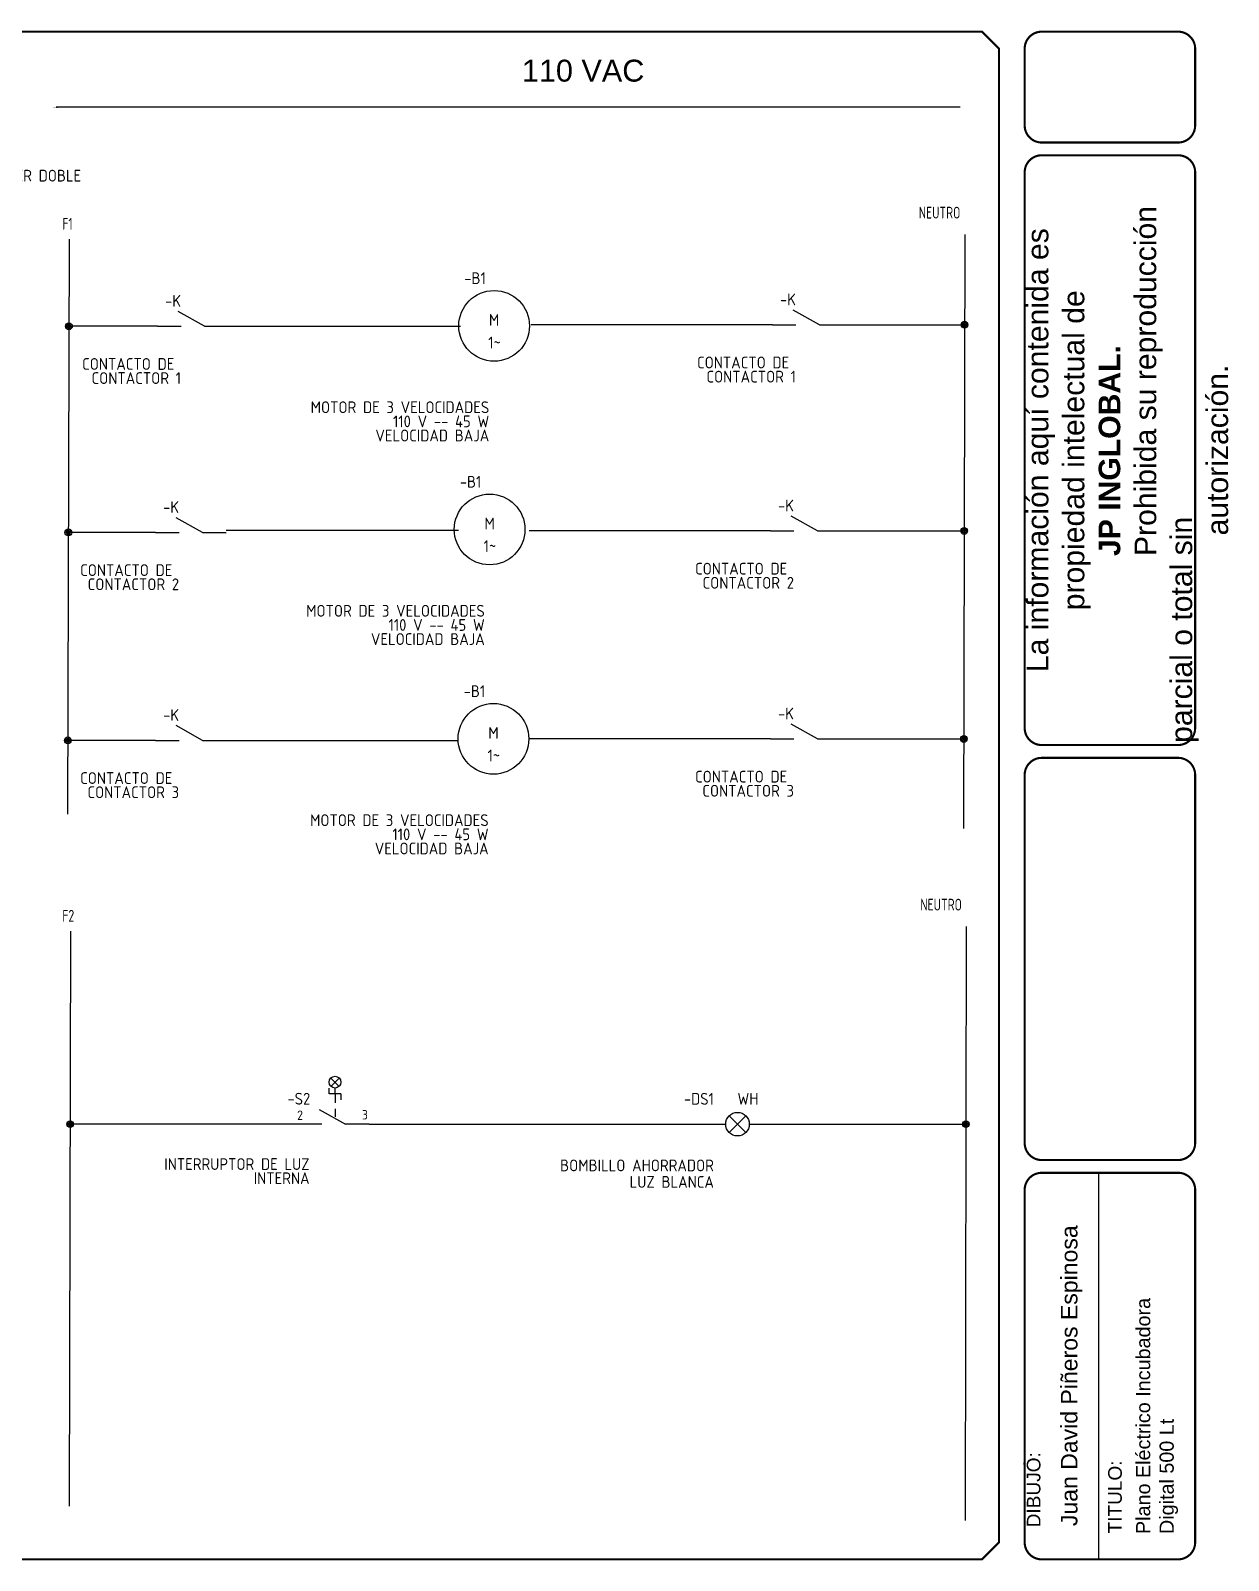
# Model space of a CAD drawing. Header units: inches. Extents: x 4 to 986, y 2 to 651.
# Drawn here: x 478 to 986, y 2 to 651 of the extents above; entities that cross this region are included whole.
import ezdxf
from ezdxf.enums import TextEntityAlignment as Align

# ---------------------------------------------------------------- set-up
doc = ezdxf.new("R2010")
doc.units = ezdxf.units.IN
doc.header["$MEASUREMENT"] = 0
for name, color, linetype in [('DESC', 150, 'Continuous'), ('DESCCHILD', 20, 'Continuous'), ('LOC', 8, 'Continuous'), ('MISC', 7, 'Continuous'), ('SYMS', 7, 'Continuous'), ('TAGS', 150, 'Continuous'), ('TERMS', 123, 'Continuous'), ('TITLE', 7, 'Continuous'), ('WHT_12_THHN', 7, 'Continuous'), ('WIREFIXED', 7, 'Continuous')]:
    doc.layers.add(name, color=color, linetype=linetype)
doc.styles.get("Standard").update_dxf_attribs({"font": 'arial.ttf'})
doc.styles.add('WD_IEC', font='ISOCP2.shx', dxfattribs={"width": 0.9, "height": 4})
doc.dimstyles.get("Standard").update_dxf_attribs({"dimtxt": 0.18, "dimasz": 0.18, "dimexe": 0.18, "dimexo": 0.0625, "dimgap": 0.09, "dimtad": 0, "dimtih": 1, "dimtoh": 1, "dimdec": 4, "dimzin": 0, "dimdsep": 46, "dimtxsty": 'Standard', "dimcen": 0.09, "dimadec": 0, "dimazin": 0, "dimtfac": 1, "dimtdec": 4, "dimtofl": 0, "dimtmove": 0, "dimatfit": 3, "dimfxl": 1, "dimtolj": 1, "dimtzin": 0, "dimarcsym": 0})

# ---------------------------------------------------------------- blocks, each defined once
blk = doc.blocks.new('NO_NUM_acade_title')
blk.add_line((32.053, 5.711), (32.053, 0.032))
at = {"layer": 'TITLE'}
for p, q in [((30.594, 22.177), (30.594, 20.781)), ((30.594, 0.281), (30.594, 2.214))]:
    blk.add_line(p, q, dxfattribs=at)
at = {"layer": 'TITLE', "const_width": 0.0312}
blk.add_lwpolyline([(30.594, 0.281), (30.594, 22.177), (30.344, 22.427), (0.281, 22.427), (0.031, 22.177), (0.031, 0.281), (0.281, 0.031), (30.344, 0.031)], close=True, dxfattribs=at)
for points in [[(31.219, 22.427, 0.414214), (30.969, 22.177, 0.414214)], [(33.469, 22.177, 0.414214), (33.219, 22.427, 0.414214)], [(30.969, 21.052, 0.414214), (31.219, 20.802, 0.414214)], [(33.219, 20.802, 0.414214), (33.469, 21.052, 0.414214)], [(31.219, 20.615, 0.414214), (30.969, 20.365, 0.414214)], [(33.469, 20.365, 0.414214), (33.219, 20.615, 0.414214)], [(30.969, 12.219, 0.414214), (31.219, 11.969, 0.414214)], [(33.219, 11.969, 0.414214), (33.469, 12.219, 0.414214)], [(31.219, 11.781, 0.414214), (30.969, 11.531, 0.414214)], [(33.469, 11.531, 0.414214), (33.219, 11.781, 0.414214)], [(30.969, 6.135, 0.414214), (31.219, 5.885, 0.414214)], [(33.219, 5.885, 0.414214), (33.469, 6.135, 0.414214)], [(31.219, 5.698, 0.414214), (30.969, 5.448, 0.414214)], [(33.469, 5.448, 0.414214), (33.219, 5.698, 0.414214)], [(30.969, 0.281, 0.414214), (31.219, 0.031, 0.414214)], [(33.219, 0.031, 0.414214), (33.469, 0.281, 0.414214)]]:
    blk.add_lwpolyline(points, format="xyb", dxfattribs=at)
for points in [[(33.219, 22.427), (31.219, 22.427)], [(30.969, 22.177), (30.969, 21.052)], [(33.469, 22.177), (33.469, 21.052)], [(33.219, 20.802), (31.219, 20.802)], [(33.219, 20.615), (31.219, 20.615)], [(30.969, 20.365), (30.969, 12.219)], [(33.469, 20.365), (33.469, 12.219)], [(31.219, 11.969), (33.219, 11.969)], [(31.219, 11.781), (33.219, 11.781)], [(31.219, 5.885), (33.219, 5.885)], [(31.219, 5.698), (33.219, 5.698)], [(30.969, 5.448), (30.969, 0.281)], [(33.469, 5.448), (33.469, 0.281)], [(31.219, 0.031), (33.219, 0.031)]]:
    blk.add_lwpolyline(points, dxfattribs=at)
at = {"layer": 'TITLE', "color": 7, "const_width": 0.0312}
for points in [[(30.969, 11.531), (30.969, 6.135)], [(33.469, 11.531), (33.469, 6.135)]]:
    blk.add_lwpolyline(points, dxfattribs=at)
at = {"attachment_point": 1, "rotation": 90}
for s, width, heights, insert, char_height in [('\\pi1.0376;La información aquí contenida es \\P\\pi1.9451;propiedad intelectual de\\P\\pi2.7397;{\\fArial|b1|i0|c0|p34;JP INGLOBAL. \\P\\pi0.014096;}Prohibida su reproducción parcial o total sin \\P\\pi3.0418;autorización.', 8.53399, [2.581], (31, 12), 0.31623), ('Juan David Piñeros Espinosa', 4.87681, [0], (31.501, 0.518), 0.24167), ('DIBUJÓ:', 1.84714, [0], (31, 0.5), 0.2), ('TITULO:', 0.5, [0], (32.193, 0.41), 0.2)]:
    blk.add_mtext_dynamic_manual_height_columns(s, width=width, gutter_width=1, heights=heights, dxfattribs=dict(at, insert=insert, char_height=char_height))
blk = doc.blocks.new('VCB1')
for p, q in [((0, 7.5), (0, 2.5)), ((0, -2.5), (-3.12, 3.12)), ((0.62, 1.88), (-0.62, 3.12)), ((-0.62, 1.88), (0.62, 3.12)), ((0, -2.5), (0, -7.5))]:
    blk.add_line(p, q)
at = {"style": 'WD_IEC'}
for tag, p in [('INST', (-8, 5.25)), ('LOC', (-8, 1.75)), ('TAG1', (-8, -1.75)), ('RATING1', (-8, -6.35)), ('DESC1', (-8, -14.35)), ('DESC2', (-8, -17.85)), ('DESC3', (-8, -21.35))]:
    blk.add_attdef(tag, text='', height=2.5, dxfattribs=at).set_placement(p, align=Align.RIGHT)
blk.add_attdef('TERM01', text='', height=2, rotation=90, dxfattribs=at).set_placement((-1, 7.5), align=Align.RIGHT)
at = {"style": 'WD_IEC', "flags": 1}
for tag, p, height in [('X2TERM01', (0, 7.5), 0.32), ('MFG', (2.75, 6.5), 1.5), ('CAT', (2.75, 4), 1.5), ('X4LINK', (-2, 0), 0.32), ('X1LINK', (-0.5, 0), 0.32), ('X8TERM02', (0, -7.5), 0.32), ('ASSYCODE', (1, -9), 1), ('FAMILY', (1, -10.5), 1), ('CATDESC', (1, -12), 1), ('CONTACT', (1, -13.5), 1), ('COMMON', (2.25, -14.75), 1)]:
    blk.add_attdef(tag, p, '', height=height, dxfattribs=at)
at = {"style": 'WD_IEC'}
blk.add_attdef('TERM02', (-1, -7.5), '', height=2, rotation=90, dxfattribs=at)
at = {"lineweight": 15, "style": 'WD_IEC'}
blk.add_attdef('XREF', text='', height=2.5, dxfattribs=at).set_placement((-8, -10.35), align=Align.RIGHT)
blk = doc.blocks.new('WD_WNV')
at = {"linetype": 'Continuous', "style": 'WD_IEC', "width": 0.8}
blk.add_attdef('WIRENO', text='', height=2.5, dxfattribs=at).set_placement((-1.6, 0), align=Align.MIDDLE_RIGHT)
at = {"style": 'WD_IEC', "flags": 1}
for tag, p in [('W08USER', (-1, 0.375)), ('W04USER', (-1, 0.875)), ('W05USER', (-1, 0.75)), ('W09USER', (-1, 0.25)), ('W03USER', (-1, 1)), ('W06USER', (-1, 0.625)), ('W07USER', (-1, 0.5)), ('W02USER', (-1, 1.125)), ('W01USER', (-1, 1.25)), ('W10USER', (-1, 0.125))]:
    blk.add_attdef(tag, text='', height=0.08, dxfattribs=at).set_placement(p, align=Align.CENTER)
blk = doc.blocks.new('HCR21')
for p, q in [((-7.5, 0), (-2.5, 0)), ((2.5, 0), (-3.12, 3.12)), ((2.5, 0), (7.5, 0))]:
    blk.add_line(p, q)
at = {"style": 'WD_IEC'}
for tag, p in [('INST', (-2.5, 10.12)), ('TAG2', (-2.5, 4.12)), ('LOC', (-2.5, 7.12)), ('DESC1', (-2.5, -9.25)), ('DESC3', (-2.5, -15.25)), ('DESC2', (-2.5, -12.25))]:
    blk.add_attdef(tag, text='', height=2.5, dxfattribs=at).set_placement(p, align=Align.RIGHT)
for tag, p, height, flags in [('X4TERM01', (-7.5, 0), 0.32, 1), ('TERM01', (-7.5, 1), 2, 8), ('X2LINK', (0, 2.27), 0.32, 1), ('X8LINK', (0, 0.77), 0.32, 1), ('X1TERM02', (7.5, 0), 0.32, 1), ('CONTACT', (6.5, -2.25), 1, 1), ('FAMILY', (6.5, -3.75), 1, 1), ('COMMON', (7.75, -3.5), 1, 1)]:
    blk.add_attdef(tag, p, '', height=height, dxfattribs=dict(at, flags=flags))
at = {"style": 'WD_IEC', "flags": 8}
for tag, height, p in [('TERM02', 2, (7.5, 1)), ('XREF', 2.5, (-2.5, -6.25))]:
    blk.add_attdef(tag, text='', height=height, dxfattribs=at).set_placement(p, align=Align.RIGHT)
blk = doc.blocks.new('WDDOT')
for radius in [0.72, 0.449, 0.223]:
    blk.add_circle((0, 0), radius)
blk = doc.blocks.new('*D31')
at = {"layer": 'Defpoints', "color": 0, "transparency": 16777216}
for p in [(488.72, 618.69), (872.07, 618.62), (872.07, 618.62)]:
    blk.add_point(p, dxfattribs=at)
at = {"layer": 'DESC', "color": 0, "lineweight": -2, "transparency": 16777216}
for p, q in [((488.72, 618.62), (488.52, 618.62)), ((488.72, 618.62), (488.72, 618.44)), ((871.89, 618.62), (488.9, 618.62)), ((872.07, 618.68), (872.07, 618.8))]:
    blk.add_line(p, q, dxfattribs=at)
at = {"layer": 'DESC', "color": 0, "transparency": 16777216}
for points in [[(488.9, 618.65), (488.9, 618.59), (488.72, 618.62)], [(871.89, 618.65), (871.89, 618.59), (872.07, 618.62)]]:
    blk.add_solid(points, dxfattribs=at)
at = {"layer": 'DESC', "color": 0, "transparency": 16777216, "insert": (487.94, 618.62), "char_height": 0.18, "attachment_point": 5}
blk.add_mtext('\\A1;110 VAC', dxfattribs=at)
blk = doc.blocks.new('HSW11S77')
for p, q in [((-0.6, 9.79), (1.16, 8.02)), ((-0.6, 8.02), (1.16, 9.79)), ((-0.97, 6.41), (-0.97, 7.66)), ((0.28, 6.41), (0.28, 7.66)), ((1.53, 6.41), (-0.97, 6.41)), ((0.28, 6.41), (0.28, 4.53)), ((0.28, 3.28), (0.28, 1.54)), ((1.53, 6.41), (1.53, 5.16)), ((-2.5, 0), (-7.5, 0)), ((-3.12, 3.12), (2.5, 0)), ((7.5, 0), (2.5, 0))]:
    blk.add_line(p, q)
blk.add_circle((0.28, 8.91), 1.25)
at = {"style": 'WD_IEC'}
for tag, p, height, flags in [('MFG', (4.11, 13), 1.5, 1), ('X2LINK', (0, 10.92), 0.32, 1), ('CAT', (4.11, 10.42), 1.5, 1), ('TERM01', (-7.75, 0.9), 2, 8), ('X4TERM01', (-7.5, 0), 0.32, 1), ('X8LINK', (0, 0.57), 0.32, 1), ('X1TERM02', (7.5, 0), 0.32, 1), ('ASSYCODE', (3.47, -2.55), 1, 1), ('FAMILY', (3.47, -4.05), 1, 1), ('CATDESC', (3.47, -5.55), 1, 1), ('CONTACT', (3.53, -7.03), 1, 1), ('COMMON', (4.78, -8.28), 1, 1)]:
    blk.add_attdef(tag, p, '', height=height, dxfattribs=dict(at, flags=flags))
for tag, p in [('INST', (-4.97, 10.15)), ('TAG1', (-4.97, 4.15)), ('LOC', (-4.97, 7.15)), ('DESC1', (-5.12, -9.72)), ('DESC2', (-5.12, -12.72)), ('DESC3', (-5.12, -15.72))]:
    blk.add_attdef(tag, text='', height=2.5, dxfattribs=at).set_placement(p, align=Align.RIGHT)
at = {"style": 'WD_IEC', "flags": 8}
blk.add_attdef('TERM02', text='', height=2, dxfattribs=at).set_placement((7.25, 1), align=Align.RIGHT)
at = {"lineweight": 15, "style": 'WD_IEC'}
for tag, p in [('XREF', (-5.12, -6.72)), ('WDTAGALT', (-5.12, -18.72))]:
    blk.add_attdef(tag, text='', height=2.5, dxfattribs=at).set_placement(p, align=Align.RIGHT)
blk = doc.blocks.new('HLT1W')
for p, q in [((-7.5, 0), (-2.5, 0)), ((1.77, -1.77), (-1.77, 1.77)), ((1.77, 1.77), (-1.77, -1.77)), ((2.5, 0), (7.5, 0))]:
    blk.add_line(p, q)
blk.add_circle((0, 0), 2.5)
at = {"style": 'WD_IEC'}
for tag, p in [('INST', (-5, 11.12)), ('LOC', (-5, 7.62)), ('TAG1', (-5, 4.12)), ('DESC1', (-5, -10)), ('DESC2', (-5, -13.5)), ('DESC3', (-5, -17))]:
    blk.add_attdef(tag, text='', height=2.5, dxfattribs=at).set_placement(p, align=Align.RIGHT)
for tag, p, height, flags in [('MFG', (4.92, 12.12), 1.5, 9), ('CAT', (4.92, 9.62), 1.5, 9), ('X4TERM01', (-7.5, 0), 0.32, 1), ('TERM01', (-7.5, 1), 2, 8), ('X2LINK', (0, 2.5), 0.32, 1), ('X1TERM02', (7.5, 0), 0.32, 1), ('X8LINK', (0, -2.5), 0.32, 1), ('ASSYCODE', (8.5, -4), 1, 1), ('FAMILY', (8.5, -5.5), 1, 1), ('CATDESC', (8.5, -7), 1, 1)]:
    blk.add_attdef(tag, p, '', height=height, dxfattribs=dict(at, flags=flags))
at = {"lineweight": 15, "style": 'WD_IEC'}
blk.add_attdef('COLOR', (0, 4.12), '', height=2.5, dxfattribs=at)
at = {"style": 'WD_IEC', "flags": 8}
blk.add_attdef('TERM02', text='', height=2, dxfattribs=at).set_placement((7.5, 1), align=Align.RIGHT)
at = {"lineweight": 15, "style": 'WD_IEC'}
for tag, p in [('XREF', (-5, -6.25)), ('WDTAGALT', (-5, -20))]:
    blk.add_attdef(tag, text='', height=2.5, dxfattribs=at).set_placement(p, align=Align.RIGHT)
blk = doc.blocks.new('HMO1M9')
blk.add_circle((0, 0), 7.5)
at = {"style": 'WD_IEC'}
for tag, p in [('INST', (-1.76, 14.86)), ('LOC', (-1.76, 11.86)), ('TAG1', (-1.76, 8.86)), ('RATING1', (-1.03, -12.51)), ('DESC1', (-1.03, -18.51)), ('DESC2', (-1.03, -21.51)), ('DESC3', (-1.03, -24.51))]:
    blk.add_attdef(tag, text='', height=2.5, dxfattribs=at).set_placement(p, align=Align.RIGHT)
for tag, p in [('TERM01', (-7.38, 6.02)), ('TERM02', (-6.95, -8.6))]:
    blk.add_attdef(tag, p, '', height=2, dxfattribs=at)
at = {"style": 'WD_IEC', "flags": 1}
for tag, p, height in [('X2LINK', (0, 7.5), 0.32), ('MFG', (7.92, 2.38), 1.5), ('CAT', (7.92, -0.12), 1.5), ('X0TERM02', (-5.59, -5), 0.32), ('ASSYCODE', (7.84, -7.09), 1), ('X8LINK', (0, -7.5), 0.32), ('FAMILY', (7.84, -8.59), 1), ('CATDESC', (7.84, -10.09), 1)]:
    blk.add_attdef(tag, p, '', height=height, dxfattribs=at)
blk.add_attdef('X0TERM01', (-5.62, 5), '', height=0.32, rotation=360, dxfattribs=at)
at = {"style": 'WD_IEC'}
for tag, p in [('M', (0, 0)), ('1~', (0.07, -4.8))]:
    blk.add_attdef(tag, text='', height=2.5, dxfattribs=at).set_placement(p, align=Align.CENTER)
at = {"lineweight": 15, "style": 'WD_IEC'}
blk.add_attdef('XREF', text='', height=2.5, dxfattribs=at).set_placement((-1.03, -15.51), align=Align.RIGHT)
at = {"style": 'WD_IEC', "width": 0.9}
blk.add_attdef('WDTAGALT', text='', height=2.5, dxfattribs=at).set_placement((-1.03, -27.51), align=Align.RIGHT)

msp = doc.modelspace()

# ---------------------------------------------------------------- linework, layer by layer
at = {"layer": 'WHT_12_THHN'}
for p, q in [((873.95197, 564.62092), (873.51935, 312.74686)), ((493.98846, 562.74425), (493.35717, 318.77583)), ((531.48028, 525.75726), (493.89276, 525.75726)), ((561.48028, 525.75726), (659.98169, 525.75726)), ((689.98169, 526.54491), (792.37373, 526.54491)), ((822.37373, 526.37765), (873.88928, 526.37765)), ((530.64079, 438.29947), (493.66653, 438.29947)), ((659.1422, 439.08712), (560.64079, 439.08712)), ((689.1422, 439.08712), (791.53425, 439.08712)), ((821.53425, 438.91986), (873.7364, 438.91986)), ((689.1422, 350.86993), (791.53425, 350.86993)), ((821.53425, 350.70267), (873.58758, 350.70267)), ((530.64079, 350.08228), (493.43622, 350.08228)), ((560.64079, 350.08228), (659.1422, 350.08228)), ((494.63435, 269.20673), (494.00306, 25.23831)), ((874.59786, 271.0834), (874.16524, 19.20934)), ((591.24657, 187.28005), (494.41574, 187.28005)), ((621.24657, 187.28005), (762.55835, 187.28005)), ((792.55835, 187.28005), (874.45611, 187.28005))]:
    msp.add_line(p, q, dxfattribs=at)

# ---------------------------------------------------------------- block references
at = {"layer": 'LOC', "color": 7, "xscale": 28.93527259246057, "yscale": 28.93527259246057, "zscale": 28.93527259246057}
msp.add_blockref('NO_NUM_acade_title', (3.31229, 1.78015), dxfattribs=at)
at = {"layer": 'SYMS'}
ref = msp.add_blockref('VCB1', (448.31852, 572.53348), dxfattribs=dict(at, xscale=2, yscale=2, zscale=2))
ref.add_attrib('DESC2', '32A', dxfattribs={"layer": 'DESC', "height": 5, "style": 'WD_IEC'}).set_placement((462.68214, 581.03077), align=Align.RIGHT)
ref.add_attrib('DESC1', 'BREAKER DOBLE', dxfattribs={"layer": 'DESC', "height": 5, "style": 'WD_IEC'}).set_placement((499.09637, 587.13305), align=Align.RIGHT)
ref = msp.add_blockref('HMO1M9', (674.30161, 525.91465), dxfattribs=dict(at, xscale=2, yscale=2, zscale=2))
ref.add_attrib('1~', '1~', dxfattribs={"layer": 'MISC', "height": 5, "style": 'WD_IEC'}).set_placement((674.44878, 516.31879), align=Align.CENTER)
ref.add_attrib('M', 'M', dxfattribs={"layer": 'MISC', "height": 5, "style": 'WD_IEC'}).set_placement((674.30161, 525.91465), align=Align.CENTER)
ref.add_attrib('TAG1', '-B1', dxfattribs={"layer": 'TAGS', "height": 5, "style": 'WD_IEC'}).set_placement((670.79133, 543.62876), align=Align.RIGHT)
ref.add_attrib('DESC1', 'MOTOR DE 3 VELOCIDADES', dxfattribs={"layer": 'DESC', "height": 5, "style": 'WD_IEC'}).set_placement((672.24582, 488.89919), align=Align.RIGHT)
ref.add_attrib('DESC2', '110 V -- 45 W', dxfattribs={"layer": 'DESC', "height": 5, "style": 'WD_IEC'}).set_placement((672.24582, 482.89919), align=Align.RIGHT)
ref.add_attrib('DESC3', 'VELOCIDAD BAJA', dxfattribs={"layer": 'DESC', "height": 5, "style": 'WD_IEC'}).set_placement((672.24582, 476.8992), align=Align.RIGHT)
ref = msp.add_blockref('HCR21', (546.48028, 525.75726), dxfattribs=dict(at, xscale=2, yscale=2, zscale=2))
ref.add_attrib('DESC2', 'CONTACTOR 1', dxfattribs={"layer": 'DESCCHILD', "height": 5, "style": 'WD_IEC'}).set_placement((541.48028, 501.25726), align=Align.RIGHT)
ref.add_attrib('DESC1', 'CONTACTO DE ', dxfattribs={"layer": 'DESCCHILD', "height": 5, "style": 'WD_IEC'}).set_placement((541.48028, 507.25726), align=Align.RIGHT)
ref.add_attrib('TAG2', '-K', dxfattribs={"layer": 'TAGS', "height": 5, "style": 'WD_IEC'}).set_placement((541.48028, 534.00726), align=Align.RIGHT)
ref = msp.add_blockref('HCR21', (807.37373, 526.37765), dxfattribs=dict(at, xscale=2, yscale=2, zscale=2))
ref.add_attrib('DESC2', 'CONTACTOR 1', dxfattribs={"layer": 'DESCCHILD', "height": 5, "style": 'WD_IEC'}).set_placement((802.37373, 501.87765), align=Align.RIGHT)
ref.add_attrib('DESC1', 'CONTACTO DE ', dxfattribs={"layer": 'DESCCHILD', "height": 5, "style": 'WD_IEC'}).set_placement((802.37373, 507.87765), align=Align.RIGHT)
ref.add_attrib('TAG2', '-K', dxfattribs={"layer": 'TAGS', "height": 5, "style": 'WD_IEC'}).set_placement((802.37373, 534.62765), align=Align.RIGHT)
at = {"layer": 'SYMS', "xscale": 2, "yscale": 2, "zscale": 2}
for p in [(493.89275, 525.75726), (873.88628, 526.37765), (493.66645, 438.29947), (873.73607, 438.91986), (493.43818, 350.08228), (873.58454, 350.70267), (494.42235, 187.28005), (874.45392, 187.28005)]:
    msp.add_blockref('WDDOT', p, dxfattribs=at)
at = {"layer": 'SYMS'}
ref = msp.add_blockref('HMO1M9', (672.3887, 439.56001), dxfattribs=dict(at, xscale=2, yscale=2, zscale=2))
ref.add_attrib('1~', '1~', dxfattribs={"layer": 'MISC', "height": 5, "style": 'WD_IEC'}).set_placement((672.53587, 429.96414), align=Align.CENTER)
ref.add_attrib('M', 'M', dxfattribs={"layer": 'MISC', "height": 5, "style": 'WD_IEC'}).set_placement((672.3887, 439.56), align=Align.CENTER)
ref.add_attrib('TAG1', '-B1', dxfattribs={"layer": 'TAGS', "height": 5, "style": 'WD_IEC'}).set_placement((668.87842, 457.27411), align=Align.RIGHT)
ref.add_attrib('DESC1', 'MOTOR DE 3 VELOCIDADES', dxfattribs={"layer": 'DESC', "height": 5, "style": 'WD_IEC'}).set_placement((670.33291, 402.54454), align=Align.RIGHT)
ref.add_attrib('DESC2', '110 V -- 45 W', dxfattribs={"layer": 'DESC', "height": 5, "style": 'WD_IEC'}).set_placement((670.33291, 396.54454), align=Align.RIGHT)
ref.add_attrib('DESC3', 'VELOCIDAD BAJA', dxfattribs={"layer": 'DESC', "height": 5, "style": 'WD_IEC'}).set_placement((670.33291, 390.54455), align=Align.RIGHT)
ref = msp.add_blockref('HCR21', (545.64079, 438.29947), dxfattribs=dict(at, xscale=2, yscale=2, zscale=2))
ref.add_attrib('DESC2', 'CONTACTOR 2', dxfattribs={"layer": 'DESCCHILD', "height": 5, "style": 'WD_IEC'}).set_placement((540.64079, 413.79947), align=Align.RIGHT)
ref.add_attrib('DESC1', 'CONTACTO DE ', dxfattribs={"layer": 'DESCCHILD', "height": 5, "style": 'WD_IEC'}).set_placement((540.64079, 419.79947), align=Align.RIGHT)
ref.add_attrib('TAG2', '-K', dxfattribs={"layer": 'TAGS', "height": 5, "style": 'WD_IEC'}).set_placement((540.64079, 446.54947), align=Align.RIGHT)
ref = msp.add_blockref('HCR21', (806.53425, 438.91986), dxfattribs=dict(at, xscale=2, yscale=2, zscale=2))
ref.add_attrib('DESC2', 'CONTACTOR 2', dxfattribs={"layer": 'DESCCHILD', "height": 5, "style": 'WD_IEC'}).set_placement((801.53425, 414.41986), align=Align.RIGHT)
ref.add_attrib('DESC1', 'CONTACTO DE ', dxfattribs={"layer": 'DESCCHILD', "height": 5, "style": 'WD_IEC'}).set_placement((801.53425, 420.41986), align=Align.RIGHT)
ref.add_attrib('TAG2', '-K', dxfattribs={"layer": 'TAGS', "height": 5, "style": 'WD_IEC'}).set_placement((801.53425, 447.16986), align=Align.RIGHT)
ref = msp.add_blockref('HMO1M9', (674.03496, 350.73718), dxfattribs=dict(at, xscale=2, yscale=2, zscale=2))
ref.add_attrib('1~', '1~', dxfattribs={"layer": 'MISC', "height": 5, "style": 'WD_IEC'}).set_placement((674.18213, 341.14131), align=Align.CENTER)
ref.add_attrib('M', 'M', dxfattribs={"layer": 'MISC', "height": 5, "style": 'WD_IEC'}).set_placement((674.03496, 350.73717), align=Align.CENTER)
ref.add_attrib('TAG1', '-B1', dxfattribs={"layer": 'TAGS', "height": 5, "style": 'WD_IEC'}).set_placement((670.52468, 368.45128), align=Align.RIGHT)
ref.add_attrib('DESC1', 'MOTOR DE 3 VELOCIDADES', dxfattribs={"layer": 'DESC', "height": 5, "style": 'WD_IEC'}).set_placement((671.97918, 313.72171), align=Align.RIGHT)
ref.add_attrib('DESC2', '110 V -- 45 W', dxfattribs={"layer": 'DESC', "height": 5, "style": 'WD_IEC'}).set_placement((671.97918, 307.72171), align=Align.RIGHT)
ref.add_attrib('DESC3', 'VELOCIDAD BAJA', dxfattribs={"layer": 'DESC', "height": 5, "style": 'WD_IEC'}).set_placement((671.97918, 301.72172), align=Align.RIGHT)
ref = msp.add_blockref('HCR21', (806.53425, 350.70267), dxfattribs=dict(at, xscale=2, yscale=2, zscale=2))
ref.add_attrib('DESC2', 'CONTACTOR 3', dxfattribs={"layer": 'DESCCHILD', "height": 5, "style": 'WD_IEC'}).set_placement((801.53425, 326.20267), align=Align.RIGHT)
ref.add_attrib('DESC1', 'CONTACTO DE ', dxfattribs={"layer": 'DESCCHILD', "height": 5, "style": 'WD_IEC'}).set_placement((801.53425, 332.20267), align=Align.RIGHT)
ref.add_attrib('TAG2', '-K', dxfattribs={"layer": 'TAGS', "height": 5, "style": 'WD_IEC'}).set_placement((801.53425, 358.95267), align=Align.RIGHT)
ref = msp.add_blockref('HCR21', (545.64079, 350.08228), dxfattribs=dict(at, xscale=2, yscale=2, zscale=2))
ref.add_attrib('DESC2', 'CONTACTOR 3', dxfattribs={"layer": 'DESCCHILD', "height": 5, "style": 'WD_IEC'}).set_placement((540.64079, 325.58228), align=Align.RIGHT)
ref.add_attrib('DESC1', 'CONTACTO DE ', dxfattribs={"layer": 'DESCCHILD', "height": 5, "style": 'WD_IEC'}).set_placement((540.64079, 331.58228), align=Align.RIGHT)
ref.add_attrib('TAG2', '-K', dxfattribs={"layer": 'TAGS', "height": 5, "style": 'WD_IEC'}).set_placement((540.64079, 358.33228), align=Align.RIGHT)
ref = msp.add_blockref('HSW11S77', (606.24657, 187.28005), dxfattribs=dict(at, xscale=2, yscale=2, zscale=2))
ref.add_attrib('TERM02', '3', dxfattribs={"layer": 'TERMS', "height": 4, "style": 'WD_IEC', "flags": 8}).set_placement((620.74289, 189.28028), align=Align.RIGHT)
ref.add_attrib('TERM01', '2', (590.74289, 189.08185), dxfattribs={"layer": 'TERMS', "height": 4, "style": 'WD_IEC', "flags": 8})
ref.add_attrib('TAG1', '-S2', dxfattribs={"layer": 'TAGS', "height": 5, "style": 'WD_IEC'}).set_placement((596.3027, 195.57866), align=Align.RIGHT)
ref.add_attrib('DESC1', 'INTERRUPTOR DE LUZ', dxfattribs={"layer": 'DESC', "height": 5, "style": 'WD_IEC'}).set_placement((596.01359, 167.84403), align=Align.RIGHT)
ref.add_attrib('DESC2', 'INTERNA', dxfattribs={"layer": 'DESC', "height": 5, "style": 'WD_IEC'}).set_placement((596.01359, 161.84403), align=Align.RIGHT)
ref = msp.add_blockref('HLT1W', (777.55835, 187.28005), dxfattribs=dict(at, xscale=2, yscale=2, zscale=2))
ref.add_attrib('DESC2', 'LUZ BLANCA', dxfattribs={"layer": 'DESC', "height": 5, "style": 'WD_IEC'}).set_placement((767.55835, 160.28005), align=Align.RIGHT)
ref.add_attrib('DESC1', 'BOMBILLO AHORRADOR', dxfattribs={"layer": 'DESC', "height": 5, "style": 'WD_IEC'}).set_placement((767.55835, 167.28005), align=Align.RIGHT)
ref.add_attrib('COLOR', 'WH', (777.55835, 195.53005), dxfattribs={"layer": 'MISC', "lineweight": 15, "height": 5, "style": 'WD_IEC'})
ref.add_attrib('TAG1', '-DS1', dxfattribs={"layer": 'TAGS', "height": 5, "style": 'WD_IEC'}).set_placement((767.55835, 195.53005), align=Align.RIGHT)
at = {"layer": 'WIREFIXED'}
ref = msp.add_blockref('WD_WNV', (484.03311, 298.49061), dxfattribs=dict(at, xscale=2, yscale=2, zscale=2))
ref.add_attrib('WIRENOF', 'F1', dxfattribs={"linetype": 'Continuous', "height": 5, "style": 'WD_IEC', "width": 0.8}).set_placement((495.49562, 569.21524), align=Align.MIDDLE_RIGHT)
ref = msp.add_blockref('WD_WNV', (681.18297, 291.85061), dxfattribs=dict(at, xscale=2, yscale=2, zscale=2))
ref.add_attrib('WIRENOF', 'NEUTRO', dxfattribs={"linetype": 'Continuous', "height": 5, "style": 'WD_IEC', "width": 0.8}).set_placement((872.13765, 573.94116), align=Align.MIDDLE_RIGHT)
ref = msp.add_blockref('WD_WNV', (681.82886, -1.68691), dxfattribs=dict(at, xscale=2, yscale=2, zscale=2))
ref.add_attrib('WIRENOF', 'NEUTRO', dxfattribs={"linetype": 'Continuous', "height": 5, "style": 'WD_IEC', "width": 0.8}).set_placement((872.78353, 280.40364), align=Align.MIDDLE_RIGHT)
ref = msp.add_blockref('WD_WNV', (484.679, 4.95309), dxfattribs=dict(at, xscale=2, yscale=2, zscale=2))
ref.add_attrib('WIRENOF', 'F2', dxfattribs={"linetype": 'Continuous', "height": 5, "style": 'WD_IEC', "width": 0.8}).set_placement((496.14151, 275.67772), align=Align.MIDDLE_RIGHT)

# ---------------------------------------------------------------- texts
at = {"insert": (946.65702, 13.42374), "char_height": 5.9983593, "attachment_point": 1, "rotation": 90}
msp.add_mtext_dynamic_manual_height_columns('Plano Eléctrico Incubadora\\PDigital 500 Lt', width=126.407416, gutter_width=1, heights=[0], dxfattribs=at)
at = {"layer": 'DESC', "color": 7, "insert": (686.08451, 638.82062), "char_height": 9.294767, "attachment_point": 1}
msp.add_mtext_dynamic_manual_height_columns('110 VAC', width=55.6893431, gutter_width=1, heights=[0], dxfattribs=at)

# ---------------------------------------------------------------- dimensions: what is measured, and where the dimension line sits
at = {"layer": 'DESC', "color": 7}
dim = msp.add_linear_dim(base=(872.06776, 618.62215), p1=(488.72445, 618.68569), p2=(872.06776, 618.62215), text='110 VAC', dimstyle='Standard', dxfattribs=at)
dim.commit()
dim.dimension.update_dxf_attribs({"geometry": '*D31', "text_midpoint": (487.94335, 618.62215), "dimtype": 160})

doc.saveas('drawing.dxf')
